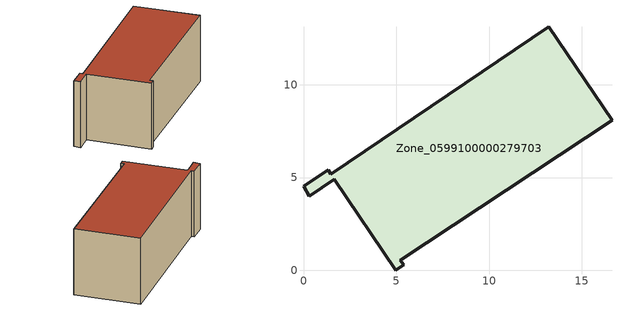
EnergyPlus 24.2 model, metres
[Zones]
Zone_0599100000279703
 floor ground (C_G): 4.98,0 1.67,4.9 0.32,3.99 0,4.52 1.32,5.41 1.47,5.17 13.22,13.13 16.62,8.1 5.21,0.54 5.41,0.29 z0
 wall outside (C_F): 0,4.52 0.32,3.99 1.67,4.9 4.98,0 5.41,0.29 5.21,0.54 16.62,8.1 13.22,13.13 1.47,5.17 1.32,5.41 0,4.52 z0:6.3
 roof outside (C_R): 1.67,4.9 4.98,0 5.41,0.29 5.21,0.54 16.62,8.1 13.22,13.13 1.47,5.17 1.32,5.41 0,4.52 0.32,3.99 z6.3
[BUILDING]
Pand.0599100000279703: North Axis=0; Terrain=City; Loads Convergence Tolerance Value=0.04; Temperature Convergence Tolerance Value=0.4; Solar Distribution=FullExterior; Maximum Number of Warmup Days=25; Minimum Number of Warmup Days=1
[Site:Location]
Rotterdam.The.Hague.AP_ZH_NLD Design_Conditions: Latitude=51.96; Longitude=4.45; Time Zone=1; Elevation=-4.5
[SITE:GROUNDTEMPERATURE:BUILDINGSURFACE]
18, 18, 18, 18, 18, 18, 18, 18, 18, 18, 18, 18
[MATERIAL] Thermal Absorptance=0.9; Solar Absorptance=0.7; Visible Absorptance=0.7
Name | Roughness | Thickness | Conductivity | Density | Specific Heat
G.TC.1975-1991 | MediumSmooth | 0.15 | 0.288461 | 540 | 1210
F.TC.1975-1991 | Rough | 0.3 | 0.230769 | 1920 | 840
R.TC.1975-1991 | MediumRough | 0.2 | 0.153846 | 1500 | 1000
[CONSTRUCTION]
C_G: G.TC.1975-1991
C_F: F.TC.1975-1991
C_R: R.TC.1975-1991
[ZONE]
Zone_0599100000279703: Type=1; Multiplier=1; Ceiling Height=Autocalculate; Volume=Autocalculate; Floor Area=autocalculate; Part of Total Floor Area=Yes
[ZONEINFILTRATION:DESIGNFLOWRATE]
Infil_Zone_0599100000279703: Zone or ZoneList or Space or SpaceList=Zone_0599100000279703; Schedule=AlwaysOn; Design Flow Rate Calculation Method=Flow/Area; Flow Rate per Floor Area=0.003; Constant Term Coefficient=1; Temperature Term Coefficient=0; Velocity Term Coefficient=0; Velocity Squared Term Coefficient=0
[HVACTEMPLATE:ZONE:IDEALLOADSAIRSYSTEM]
Zone_0599100000279703: Maximum Heating Supply Air Temperature=50; Minimum Cooling Supply Air Temperature=13; Maximum Heating Supply Air Humidity Ratio=0.0156; Minimum Cooling Supply Air Humidity Ratio=0.0077; Heating Limit=NoLimit; Cooling Limit=NoLimit; Dehumidification Control Type=ConstantSensibleHeatRatio; Cooling Sensible Heat Ratio=0.7; Dehumidification Setpoint=60; Humidification Control Type=None; Humidification Setpoint=30; Outdoor Air Method=None; Outdoor Air Flow Rate per Person=0.00944; Outdoor Air Flow Rate per Zone Floor Area=0; Outdoor Air Flow Rate per Zone=0; Demand Controlled Ventilation Type=None; Outdoor Air Economizer Type=NoEconomizer; Heat Recovery Type=None; Sensible Heat Recovery Effectiveness=0.7; Latent Heat Recovery Effectiveness=0.65
[ZONECONTROL:THERMOSTAT]
ThermostatControl_Zone_0599100000279703: Zone or ZoneList=Zone_0599100000279703; Control Type Schedule=DualSetpointControlType; Control 1=Thermostat_Zone_0599100000279703; Temperature Difference Between Cutout And Setpoint=0
[THERMOSTATSETPOINT:DUALSETPOINT]
Thermostat_Zone_0599100000279703: Heating Setpoint Temperature Schedule=HeatingSetpoint_Zone_0599100000279703; Cooling Setpoint Temperature Schedule=CoolingSetpoint_Zone_0599100000279703
[SCHEDULE:COMPACT]
HeatingSetpoint_Zone_0599100000279703: Through: 12/31, For: AllDays, Until: 24:00, 21
CoolingSetpoint_Zone_0599100000279703: Through: 12/31, For: AllDays, Until: 24:00, 24
DualSetpointControlType: Through: 12/31, For: AllDays, Until: 24:00, 4
AlwaysOn: Through: 12/31, For: AllDays, Until: 24:00, 1
